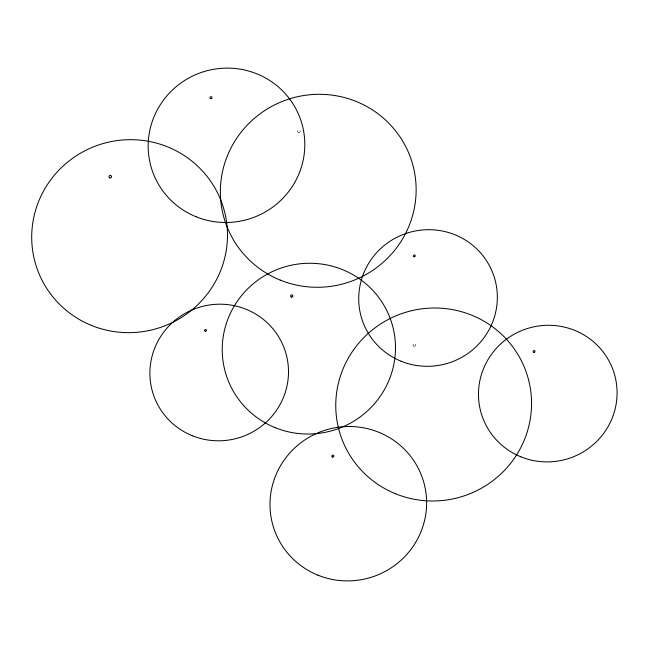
<?xml version="1.0" encoding="UTF-8"?>
<svg xmlns="http://www.w3.org/2000/svg" width="649" height="649" viewBox="0 0 649 649"><rect width="100%" height="100%" fill="white"/><g stroke="black" fill="none" stroke-linecap="round" stroke-linejoin="round"><path stroke-width="0.49" stroke-dasharray="3.25 2.43" d="M298.418 132.493A1.298 1.274 -18 0 0 300.203 131.147A1.298 1.274 -18 0 0 298.142 130.311A1.298 1.274 -18 0 0 298.418 132.493M413.827 346.193A1.298 1.274 -18 0 0 415.611 344.846A1.298 1.274 -18 0 0 413.551 344.011A1.298 1.274 -18 0 0 413.827 346.193"/><path stroke-width="0.97" d="M275.176 427.667A86.779 85.246 -18 0 0 394.819 337.172A86.779 85.246 -18 0 0 256.566 281.114A86.779 85.246 -18 0 0 275.176 427.667M291.304 297.055A1.144 1.128 -18 0 0 292.877 295.863A1.144 1.128 -18 0 0 291.06 295.125A1.144 1.128 -18 0 0 291.304 297.055M401.09 361.217A69.427 68.194 -18 0 0 496.81 288.813A69.427 68.194 -18 0 0 386.204 243.967A69.427 68.194 -18 0 0 401.09 361.217M413.997 256.72A0.917 0.9 -18 0 0 415.263 255.771A0.917 0.9 -18 0 0 413.802 255.179A0.917 0.9 -18 0 0 413.997 256.72M520.839 456.807A69.427 68.194 -18 0 0 616.55 384.411A69.427 68.194 -18 0 0 505.944 339.565A69.427 68.194 -18 0 0 520.839 456.807M533.738 352.318A0.917 0.9 -18 0 0 535.003 351.36A0.917 0.9 -18 0 0 533.543 350.768A0.917 0.9 -18 0 0 533.738 352.318M192.258 435.714A69.427 68.194 -18 0 0 287.969 363.318A69.427 68.194 -18 0 0 177.364 318.472A69.427 68.194 -18 0 0 192.258 435.714M205.157 331.225A0.917 0.9 -18 0 0 206.423 330.268A0.917 0.9 -18 0 0 204.962 329.676A0.917 0.9 -18 0 0 205.157 331.225M317.856 575.128A78.448 77.061 -18 0 0 426.02 493.313A78.448 77.061 -18 0 0 301.039 442.634A78.448 77.061 -18 0 0 317.856 575.128M332.442 457.05A1.038 1.014 -18 0 0 333.87 455.971A1.038 1.014 -18 0 0 332.215 455.298A1.038 1.014 -18 0 0 332.442 457.05M280.19 280.084A98.064 96.328 -18 0 0 415.384 177.826A98.064 96.328 -18 0 0 259.162 114.475A98.064 96.328 -18 0 0 280.19 280.084M91.533 325.457A98.064 96.328 -18 0 0 226.736 223.199A98.064 96.328 -18 0 0 70.506 159.849A98.064 96.328 -18 0 0 91.533 325.457M109.762 177.867A1.298 1.274 -18 0 0 111.547 176.512A1.298 1.274 -18 0 0 109.486 175.676A1.298 1.274 -18 0 0 109.762 177.867M196.047 216.742A78.448 77.061 -18 0 0 304.203 134.927A78.448 77.061 -18 0 0 179.221 84.248A78.448 77.061 -18 0 0 196.047 216.742M210.625 98.664A1.038 1.014 -18 0 0 212.053 97.585A1.038 1.014 -18 0 0 210.406 96.92A1.038 1.014 -18 0 0 210.625 98.664M395.598 493.792A98.064 96.328 -18 0 0 530.801 391.525A98.064 96.328 -18 0 0 374.57 328.175A98.064 96.328 -18 0 0 395.598 493.792"/></g></svg>
